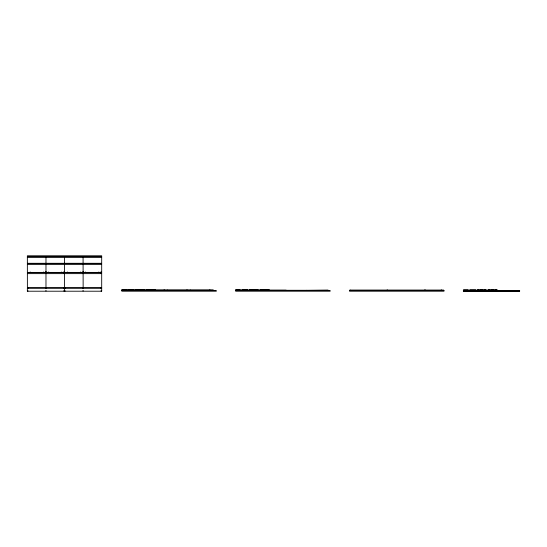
<?xml version="1.0" encoding="UTF-8"?>
<svg xmlns="http://www.w3.org/2000/svg" width="547" height="547" viewBox="0 0 547 547"><rect width="100%" height="100%" fill="white"/><g stroke="black" fill="none" stroke-linecap="round" stroke-linejoin="round"><path stroke-width="0.82" d="M27.35 256.946L101.694 256.946M27.391 257.063L101.653 257.063M27.391 263.298L101.653 263.298M27.391 263.49L101.653 263.49M27.391 263.565L101.653 263.565M27.391 264.536L101.653 264.536M27.391 272.399L101.653 272.399M27.391 272.591L101.653 272.591M27.391 272.666L101.653 272.666M27.391 273.637L101.653 273.637M101.694 287.729L27.391 287.729L27.35 255.784L101.694 255.784L101.694 291.216L27.35 291.216L27.35 288.194L101.694 288.194M126.391 289.534L121.831 289.534L121.831 291.216L216.311 291.216L216.311 290.519L121.831 290.519M127.895 289.534L133.988 289.534M135.307 289.534L144.449 289.534L144.449 290.519M146.111 289.534L155.252 289.534M240.229 289.534L235.668 289.534L235.668 291.216L330.149 291.216L330.149 290.519L235.668 290.519M241.959 289.534L247.729 289.534M249.145 289.534L258.293 289.534M259.948 289.534L269.097 289.534L269.097 290.519M469.702 289.534L475.794 289.534M286.354 290.286L306.997 290.286M307.38 290.286L328.022 290.054L328.022 290.519M463.35 290.71L481.859 290.71M482.242 290.71L500.751 290.71M501.141 290.71L519.65 290.71M28.047 290.826L27.678 291.216M45.586 290.826L46.283 290.826M63.828 290.826L64.525 290.826M65.216 290.826L64.854 291.216M82.761 290.826L83.459 290.826M100.997 290.826L101.694 290.826M463.35 291.1L481.859 291.1M482.242 291.1L500.751 291.1M501.141 291.1L519.65 291.1M497.059 290.519L497.059 289.534L487.91 289.534L487.91 290.519M495.876 289.534L495.876 290.519M491.897 289.534L491.897 290.519M489.093 289.534L489.093 290.519M486.256 290.519L486.256 289.534L477.107 289.534L477.107 290.519M485.073 289.534L485.073 290.519M482.269 289.534L482.242 291.216L500.751 291.216L500.751 290.519L463.35 290.519L463.35 291.216L481.859 291.216L481.859 290.519M481.093 289.534L481.093 290.519M478.29 289.534L478.29 290.519M468.191 290.519L468.191 289.534L463.63 289.534L463.63 290.519M443.603 290.519L443.603 290.054L349.895 290.054L349.895 290.519M441.395 290.054L441.395 290.519M441.162 290.054L441.162 290.519M425.245 290.054L425.245 290.519M425.019 290.054L425.019 290.519M424.629 290.054L424.629 290.519M387.454 290.054L387.454 290.519M387.071 290.054L387.071 290.519M350.128 290.054L350.128 290.519M307.612 290.286L307.38 290.519M306.997 290.519L306.764 290.286M286.587 290.286L286.354 290.519M285.972 290.519L285.972 290.054L269.589 290.054L269.589 290.519M269.199 290.519L269.199 290.054L252.823 290.054L252.823 290.519M252.434 290.519L252.434 290.054L236.058 290.054L236.058 290.519M213.214 290.519L213.214 289.821L190.753 289.821L190.753 290.519M209.843 289.821L209.843 290.519M190.363 290.519L190.363 289.821L167.908 289.821L167.908 290.519M186.999 289.821L186.999 290.519M167.519 290.519L167.519 289.821L145.064 289.821L145.064 290.519M164.155 289.821L164.155 290.519M144.675 290.519L144.675 289.821L122.213 289.821L122.213 290.519M141.304 289.821L141.304 290.519M101.366 290.826L101.366 291.216M100.997 271.729L100.997 273.411M100.997 287.729L100.997 288.194M98.829 271.968L98.829 272.591M85.626 271.968L85.626 272.591M83.459 271.729L83.459 273.411M83.459 287.729L83.459 288.194M83.069 257.063L83.144 287.729M82.761 271.729L82.761 273.411M82.761 287.729L82.761 288.194M80.594 271.968L80.594 272.591M67.39 271.968L67.39 272.591M65.216 287.729L65.216 288.194M64.484 257.063L64.56 287.729M64.525 288.194L64.525 291.216M64.19 290.826L64.19 291.216M63.828 271.729L63.828 273.411M63.828 287.729L63.828 288.194M61.654 271.968L61.654 272.591M48.451 271.968L48.451 272.591M46.283 271.729L46.283 273.411M46.283 287.729L46.283 288.194M45.975 257.063L45.975 287.729M45.586 271.729L45.586 273.411M45.586 287.729L45.586 288.194M43.418 271.968L43.418 272.591M30.215 271.968L30.215 272.591M28.047 287.729L28.047 288.194M443.986 290.519L349.512 290.519L349.512 291.216L443.986 291.216L443.986 290.519M519.65 290.519L501.141 290.519L501.141 291.216L519.65 291.216L519.65 290.519M493.073 290.519L493.073 289.534L493.052 290.519"/></g></svg>
